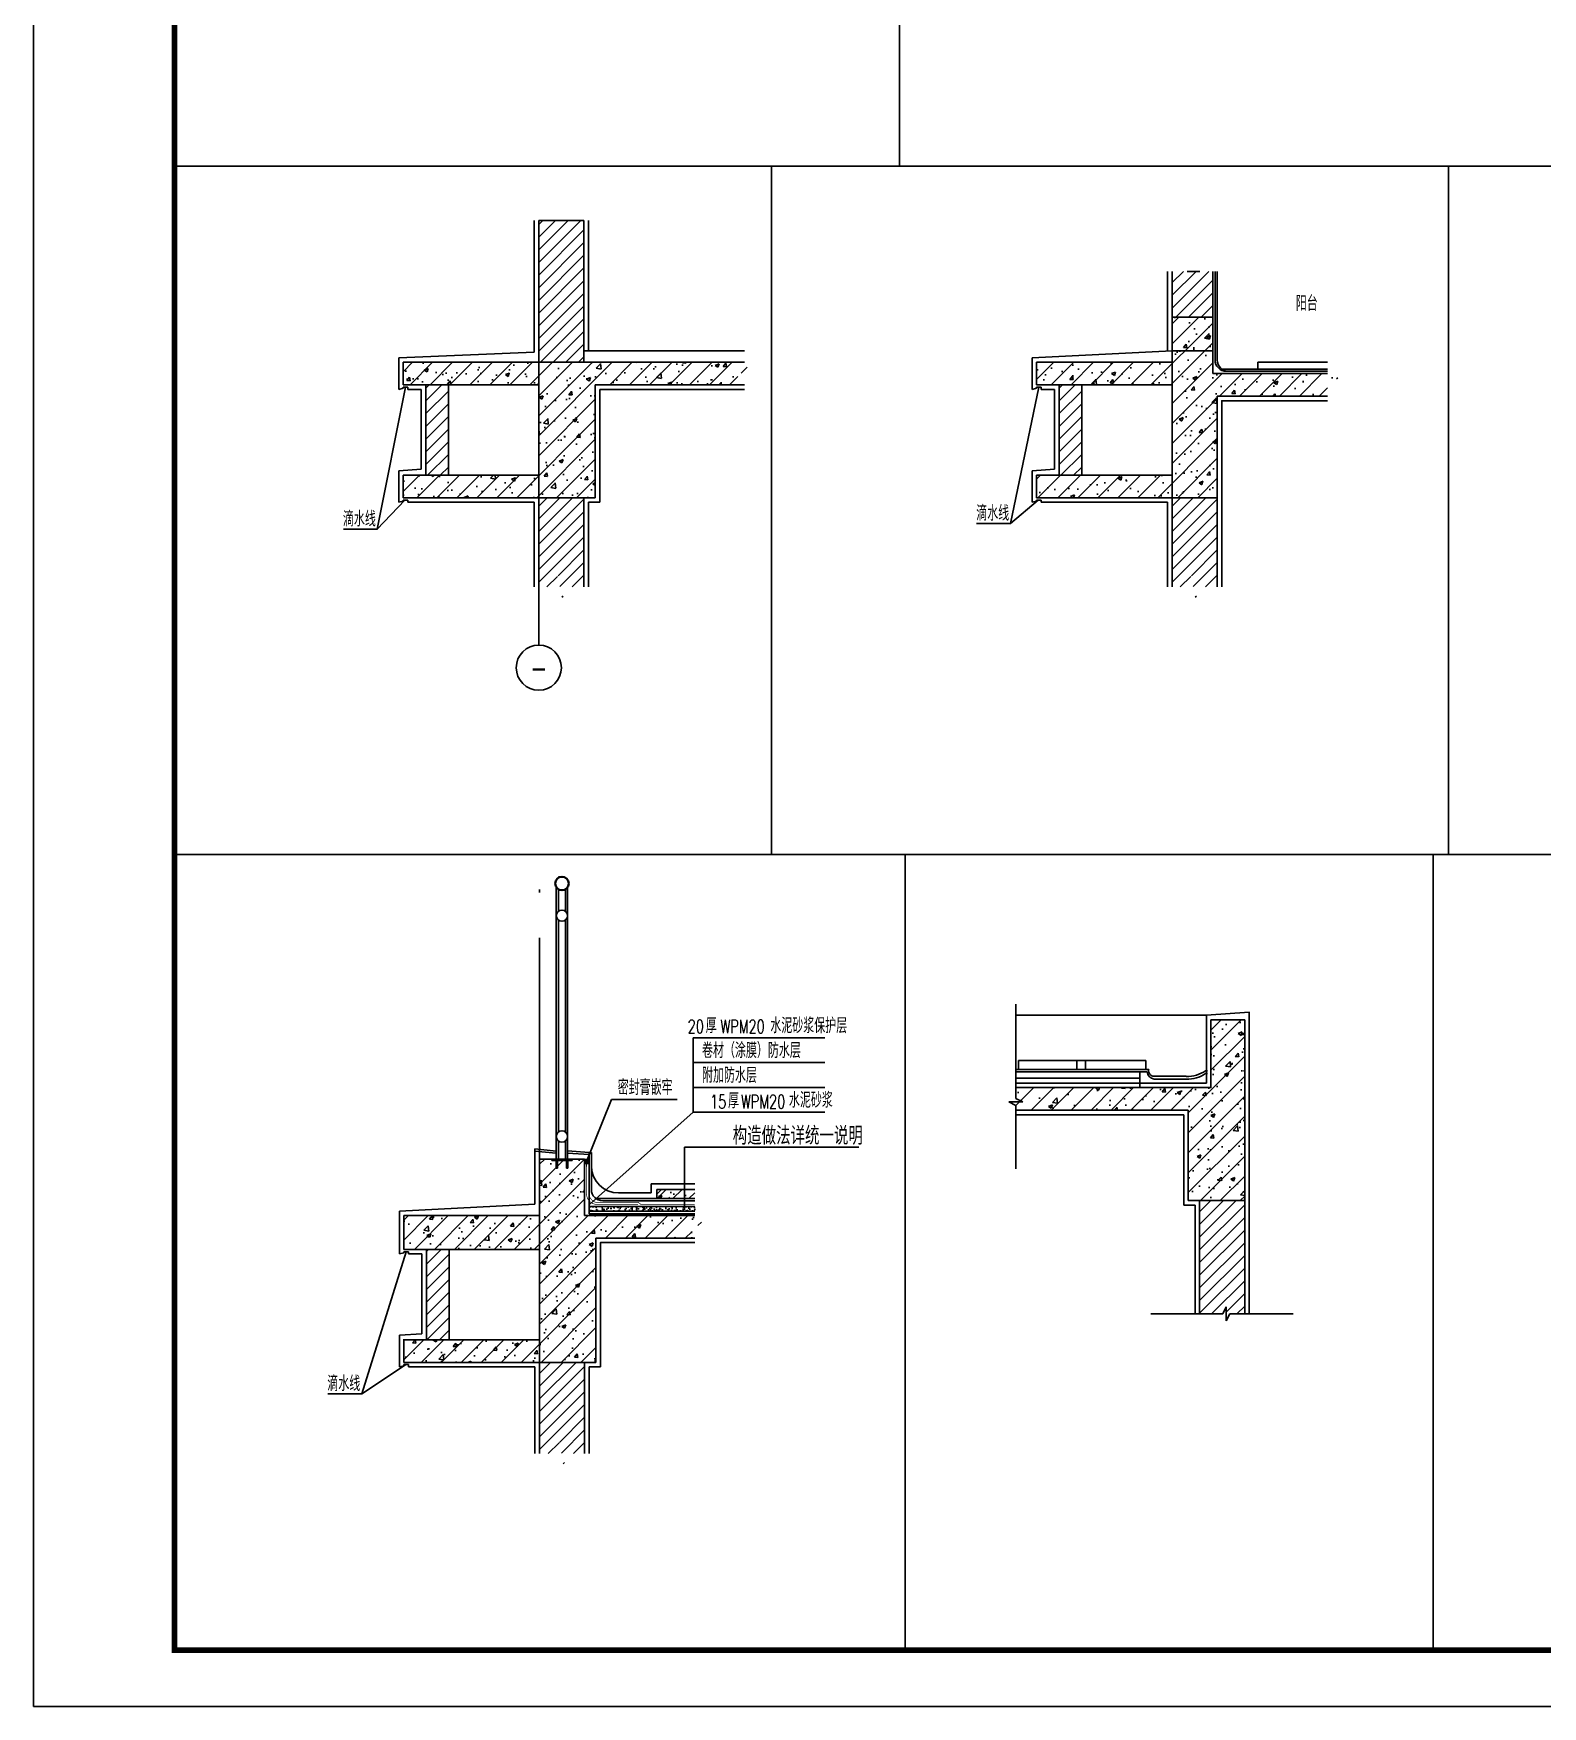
# Model space of a CAD drawing. Extents: x -1041549 to 749950, y -354245 to 17554.
# Drawn here: x -680815 to -674134, y -216064 to -208657 of the extents above; entities that cross this region are included whole.
import ezdxf
from ezdxf.enums import TextEntityAlignment as Align

# ---------------------------------------------------------------- set-up
doc = ezdxf.new("R2010")
doc.units = 0
doc.header["$LTSCALE"] = 1000
doc.header["$MEASUREMENT"] = 0
doc.linetypes.add('DASH', pattern=[0.35, 0.25, -0.1])
doc.linetypes.add('DOTE', pattern=[2.42, 2, -0.2, 0.02, -0.2])
for name, color, linetype in [('8', 8, 'Continuous'), ('a140', 140, 'Continuous'), ('AXIS', 3, 'Continuous'), ('AXIS_TEXT', 7, 'Continuous'), ('DIM_SYMB', 3, 'Continuous'), ('DOTE', 1, 'Continuous'), ('E_BalLib', 8, 'Continuous'), ('LAYER1', 4, 'Continuous'), ('PDIM', 3, 'Continuous'), ('PUB_DIM', 3, 'Continuous'), ('PUB_HACTH', 8, 'Continuous'), ('PUB_HATCH', 8, 'Continuous'), ('PUB_TEXT', 7, 'Continuous'), ('PUB_TITLE', 4, 'Continuous'), ('STAIR', 2, 'Continuous'), ('SURFACE', 6, 'Continuous'), ('WALL', 4, 'Continuous')]:
    doc.layers.add(name, color=color, linetype=linetype)
doc.styles.add('_TCH_AXIS', font='COMPLEX', dxfattribs={"bigfont": 'GBCBIG'})
doc.styles.add('_TCH_DIM', font='SIMPLEX', dxfattribs={"bigfont": 'GBCBIG'})
doc.styles.add('COMPLEX', font='COMPLEX')
doc.styles.add('HZ', font='rs.shx', dxfattribs={"width": 0.8, "bigfont": 'hztxt.shx'})

# ---------------------------------------------------------------- blocks, each defined once
blk = doc.blocks.new('_AXISO')
blk.add_circle((0, 0), 0.5)
at = {"layer": 'AXIS_TEXT', "style": 'COMPLEX', "width": 1.041667}
blk.add_attdef('A', text='', height=0.56, dxfattribs=at).set_placement((-0.25, -0.28), (0.25, -0.28), align=Align.FIT)

msp = doc.modelspace()

# ---------------------------------------------------------------- hatches: boundary and pattern name
h = msp.add_hatch()
h.set_pattern_fill('ANSI31', color=8, scale=25, style=0)
h.set_pattern_definition([(45, (-337747.034, -198303.51), (-28.0633004, 28.0633004), [])])
h.paths.add_polyline_path([(-678577.3, -209484.8), (-678377.3, -209484.8), (-678377.3, -210112.5), (-678577.3, -210112.5)])
h = msp.add_hatch()
h.set_pattern_fill('ANSI31', color=8, scale=25, style=0)
h.set_pattern_definition([(45, (-335043.222, -198773.51), (-28.0633004, 28.0633004), [])])
h.paths.add_polyline_path([(-675773.5, -209710.2), (-675593.5, -209710.2), (-675593.5, -209912.5), (-675773.5, -209912.5)])
h = msp.add_hatch()
h.set_pattern_fill('钢筋混凝土', color=8, scale=25)
h.set_pattern_definition([(45, (-10115.24, -10001.904), (-44.194174, 44.194174), []), (50, (-10115.24, -10001.9), (179.315046, -15.688034), [18.75, -206.25]), (355, (-10115.24, -10001.9), (-34.687833, 188.048033), [15, -165]), (100.4514, (-10100.3, -10003.21), (144.627345, 172.359886), [15.935047, -175.28553]), (46.1842, (-10115.24, -9951.9), (266.81026, -41.379754), [28.125, -309.375]), (96.6356, (-10093, -9955.35), (233.66568, 243.52947), [23.90257, -262.92825]), (351.1842, (-10115.24, -9951.9), (233.66549, 243.52965), [22.5, -247.5]), (21, (-10090.24, -9964.4), (149.226763, -100.654723), [18.75, -206.25]), (326, (-10090.24, -9964.4), (60.828833, 181.28751), [15, -165]), (71.4514, (-10077.8, -9972.8), (210.055657, 80.632624), [15.935047, -175.28553]), (37.5, (-10115.24, -10001.904), (3.039964, 83.2234635), [0, -163, 0, -167.5, 0, -165.625]), (7.5, (-10115.24, -10001.9), (65.767384, 98.602928), [0, -95.5, 0, -159.25, 0, -63.125]), (327.5, (-10170.99, -10001.904), (133.455609, -5.638718), [0, -62.5, 0, -195, 0, -258.75]), (317.5, (-10195.99, -10001.9), (145.796542, 25.026246), [0, -81.25, 0, -129.5, 0, -183.75])])
h.paths.add_polyline_path([(-675773.5, -210712.5), (-675573.5, -210712.5), (-675573.5, -210262.5), (-675085.5, -210262.5), (-675085.5, -210221.1), (-675138, -210202.5), (-675033, -210184), (-675085.5, -210164.9), (-675085.5, -210162.5), (-675593.5, -210162.5), (-675593.5, -210062.5), (-675773.5, -210062.5), (-675773.5, -210112.5), (-676373.7, -210112.5), (-676373.7, -210212.5), (-675773.5, -210212.5), (-675773.5, -210612.5), (-676373.7, -210612.5), (-676373.7, -210712.5)])
h.paths.add_polyline_path([(-675593.5, -210062.5), (-675593.5, -209912.5), (-675643.5, -209912.5), (-675643.5, -209912.5), (-675723.5, -209912.5), (-675723.5, -209912.5), (-675773.5, -209912.5), (-675773.5, -210062.5)])
h = msp.add_hatch()
h.set_pattern_fill('钢筋混凝土', color=8, scale=25)
h.set_pattern_definition([(45, (-7908.04, -13972.2), (-44.194174, 44.194174), []), (50, (-7908.04, -13972.2), (179.315046, -15.688034), [18.75, -206.25]), (355, (-7908.04, -13972.2), (-34.687833, 188.048033), [15, -165]), (100.4514, (-7893.1, -13973.5), (144.627345, 172.359886), [15.935047, -175.28553]), (46.1842, (-7908.04, -13922.2), (266.81026, -41.379754), [28.125, -309.375]), (96.6356, (-7885.8, -13925.65), (233.66568, 243.52947), [23.90257, -262.92825]), (351.1842, (-7908.04, -13922.2), (233.66549, 243.52965), [22.5, -247.5]), (21, (-7883.04, -13934.7), (149.226763, -100.654723), [18.75, -206.25]), (326, (-7883.04, -13934.7), (60.828833, 181.28751), [15, -165]), (71.4514, (-7870.6, -13943.09), (210.055657, 80.632624), [15.935047, -175.28553]), (37.5, (-7908.04, -13972.2), (3.039964, 83.2234635), [0, -163, 0, -167.5, 0, -165.625]), (7.5, (-7908.04, -13972.2), (65.767384, 98.602928), [0, -95.5, 0, -159.25, 0, -63.125]), (327.5, (-7963.79, -13972.2), (133.455609, -5.638718), [0, -62.5, 0, -195, 0, -258.75]), (317.5, (-7988.79, -13972.2), (145.796542, 25.026246), [0, -81.25, 0, -129.5, 0, -183.75])])
h.paths.add_polyline_path([(-678327.3, -210212.5), (-677666.4, -210212.5), (-677666.4, -210185.7), (-677718.9, -210167.1), (-677613.9, -210148.6), (-677666.4, -210129.5), (-677666.4, -210112.5), (-678577.3, -210112.5), (-679177.5, -210112.5), (-679177.5, -210212.5), (-678577.3, -210212.5), (-678577.3, -210612.5), (-679177.5, -210612.5), (-679177.5, -210712.5), (-678577.3, -210712.5), (-678327.3, -210712.5)])
h = msp.add_hatch()
h.set_pattern_fill('ANSI31', color=8, scale=25, style=0)
h.set_pattern_definition([(45, (-338347.256, -199353.51), (-28.0633004, 28.0633004), [])])
h.paths.add_polyline_path([(-679077.5, -210212.5), (-678977.5, -210212.5), (-678977.5, -210612.5), (-679077.5, -210612.5)])
h = msp.add_hatch()
h.set_pattern_fill('ANSI31', color=8, scale=25, style=0)
h.set_pattern_definition([(45, (-335543.445, -199353.51), (-28.0633004, 28.0633004), [])])
h.paths.add_polyline_path([(-676273.7, -210212.5), (-676173.7, -210212.5), (-676173.7, -210612.5), (-676273.7, -210612.5)])
h = msp.add_hatch()
h.set_pattern_fill('ANSI31', color=8, scale=25, style=0)
h.set_pattern_definition([(45, (-411555.21, -135400.093), (-28.0633004, 28.0633004), [])])
h.paths.add_polyline_path([(-678492.7, -211054.3), (-678474.2, -211159.3), (-678455.1, -211106.8), (-678377.3, -211106.8), (-678377.3, -210712.5), (-678577.3, -210712.5), (-678577.3, -211106.8), (-678511.3, -211106.8)])
h = msp.add_hatch()
h.set_pattern_fill('ANSI31', color=8, scale=25, style=0)
h.set_pattern_definition([(45, (-408751.4, -135400.093), (-28.0633004, 28.0633004), [])])
h.paths.add_polyline_path([(-675688.9, -211054.3), (-675670.4, -211159.3), (-675651.2, -211106.8), (-675573.5, -211106.8), (-675573.5, -210712.5), (-675773.5, -210712.5), (-675773.5, -211106.8), (-675707.5, -211106.8)])
h = msp.add_hatch()
h.set_pattern_fill('钢筋混凝土', color=8, scale=25)
h.set_pattern_definition([(45, (-968166.3, -85082.547), (-44.194174, 44.194174), []), (50, (-968166.3, -85082.55), (179.315046, -15.688034), [18.75, -206.25]), (355, (-968166.3, -85082.55), (-34.68783, 188.04803), [15, -165]), (100.4514, (-968151.36, -85083.85), (144.62735, 172.35989), [15.93505, -175.28553]), (46.1842, (-968166.3, -85032.55), (266.81026, -41.37975), [28.125, -309.375]), (96.6356, (-968144.06, -85036), (233.66568, 243.52947), [23.90257, -262.92825]), (351.1842, (-968166.3, -85032.55), (233.66549, 243.52965), [22.5, -247.5]), (21, (-968141.3, -85045.05), (149.22676, -100.65472), [18.75, -206.25]), (326, (-968141.3, -85045.05), (60.82883, 181.28751), [15, -165]), (71.4514, (-968128.86, -85053.43), (210.05566, 80.63262), [15.93505, -175.28553]), (37.5, (-968166.3, -85082.547), (3.039964, 83.223463), [0, -163, 0, -167.5, 0, -165.625]), (7.5, (-968166.3, -85082.55), (65.767384, 98.602928), [0, -95.5, 0, -159.25, 0, -63.125]), (327.5, (-968222.05, -85082.55), (133.455609, -5.638718), [0, -62.5, 0, -195, 0, -258.75]), (317.5, (-968247.05, -85082.55), (145.796542, 25.026246), [0, -81.25, 0, -129.5, 0, -183.75])])
h.paths.add_polyline_path([(-675701.8, -213423.6), (-675701.8, -213823.6), (-675451.8, -213823.6), (-675451.8, -213023.6), (-675601.8, -213023.6), (-675601.8, -213323.6), (-676465.2, -213323.6), (-676465.2, -213371.2), (-676434, -213386.8), (-676496.4, -213386.8), (-676465.2, -213402.4), (-676465.2, -213423.6)])
h = msp.add_hatch()
h.set_pattern_fill('钢筋混凝土', color=8, scale=25)
h.set_pattern_definition([(45, (-338653.04, -199099.37), (-44.194174, 44.194174), []), (50, (-338653.04, -199099.37), (179.315046, -15.688034), [18.75, -206.25]), (355, (-338653.04, -199099.37), (-34.68783, 188.04803), [15, -165]), (100.4514, (-338638.1, -199100.68), (144.627345, 172.359886), [15.93505, -175.28553]), (46.1842, (-338653.04, -199049.37), (266.81026, -41.37975), [28.125, -309.375]), (96.6356, (-338630.8, -199052.82), (233.66568, 243.52947), [23.90257, -262.92825]), (351.1842, (-338653.04, -199049.37), (233.66549, 243.52965), [22.5, -247.5]), (21, (-338628.04, -199061.87), (149.22676, -100.65472), [18.75, -206.25]), (326, (-338628.04, -199061.87), (60.82883, 181.28751), [15, -165]), (71.4514, (-338615.6, -199070.26), (210.05566, 80.63262), [15.93505, -175.28553]), (37.5, (-338653.04, -199099.37), (3.039964, 83.223463), [0, -163, 0, -167.5, 0, -165.625]), (7.5, (-338653.04, -199099.37), (65.767384, 98.602928), [0, -95.5, 0, -159.25, 0, -63.125]), (327.5, (-338708.79, -199099.37), (133.455609, -5.638718), [0, -62.5, 0, -195, 0, -258.75]), (317.5, (-338733.79, -199099.37), (145.796542, 25.026246), [0, -81.25, 0, -129.5, 0, -183.75])])
h.paths.add_polyline_path([(-678324.4, -213990), (-677886.5, -213990), (-677886.5, -213964.5), (-677939, -213945.8), (-677834, -213927.3), (-677886.5, -213908.2), (-677886.5, -213890), (-678374.4, -213890), (-678374.4, -213640), (-678429.4, -213640), (-678429.4, -213646), (-678448.4, -213646), (-678448.4, -213680), (-678454.4, -213680), (-678454.4, -213646), (-678494.4, -213646), (-678494.4, -213680), (-678500.4, -213680), (-678500.4, -213646), (-678519.4, -213646), (-678519.4, -213640), (-678574.4, -213640), (-678574.4, -213890), (-679174.6, -213890), (-679174.6, -214040), (-678574.4, -214040), (-678574.4, -214440), (-679174.6, -214440), (-679174.6, -214540), (-678574.4, -214540), (-678374.4, -214540), (-678324.4, -214540)])
h = msp.add_hatch()
h.set_pattern_fill('ANSI31', color=8, scale=25)
h.set_pattern_definition([(45, (-968166.3, -85382.547), (-28.0633004, 28.0633004), [])])
h.paths.add_polyline_path([(-675534, -214294.3), (-675534, -214356.7), (-675518.4, -214325.5), (-675451.8, -214325.5), (-675451.8, -213823.6), (-675651.8, -213823.6), (-675651.8, -214325.5), (-675549.6, -214325.5)])
h = msp.add_hatch()
h.set_pattern_fill('ANSI31', color=8, scale=25, style=0)
h.set_pattern_definition([(45, (-338344.38, -203231.025), (-28.0633004, 28.0633004), [])])
h.paths.add_polyline_path([(-679074.6, -214040), (-678974.6, -214040), (-678974.6, -214440), (-679074.6, -214440)])
h = msp.add_hatch()
h.set_pattern_fill('ANSI31', color=8, scale=25, style=0)
h.set_pattern_definition([(45, (-411552.335, -139127.61), (-28.0633004, 28.0633004), [])])
h.paths.add_polyline_path([(-678486.3, -214891.6), (-678467.8, -214996.6), (-678448.7, -214944.1), (-678374.4, -214944.1), (-678374.4, -214540), (-678574.4, -214540), (-678574.4, -214944.1), (-678505, -214944.1)])
at = {"layer": 'PUB_HACTH'}
h = msp.add_hatch(dxfattribs=at)
h.set_pattern_fill('钢筋混凝土', color=256, scale=20, style=0)
h.set_pattern_definition([(45, (-970235.93, -276965.134), (-35.355339, 35.355339), []), (50, (-970235.93, -276965.13), (143.452037, -12.550427), [15, -165]), (355, (-970235.93, -276965.13), (-27.75027, 150.43843), [12, -132]), (100.4514, (-970223.97, -276966.18), (115.701876, 137.88791), [12.74804, -140.22842]), (46.1842, (-970235.93, -276925.13), (213.44821, -33.1038), [22.5, -247.5]), (96.6356, (-970218.14, -276927.9), (186.93254, 194.82357), [19.12206, -210.3426]), (351.1842, (-970235.93, -276925.13), (186.93239, 194.82372), [18, -198]), (21, (-970215.93, -276935.13), (119.38141, -80.52378), [15, -165]), (326, (-970215.93, -276935.13), (48.66307, 145.03001), [12, -132]), (71.4514, (-970205.98, -276941.84), (168.044526, 64.5061), [12.74804, -140.22842]), (37.5, (-970235.93, -276965.134), (2.431971, 66.578771), [0, -130.4, 0, -134, 0, -132.5]), (7.5, (-970235.93, -276965.134), (52.613907, 78.882342), [0, -76.4, 0, -127.4, 0, -50.5]), (327.5, (-970280.53, -276965.134), (106.764487, -4.510974), [0, -50, 0, -156, 0, -207]), (317.5, (-970300.53, -276965.13), (116.637234, 20.020996), [0, -65, 0, -103.6, 0, -147])])
h.paths.add_polyline_path([(-677886.5, -213815), (-677886.5, -213775), (-678054.4, -213775), (-678054.4, -213815)])
h = msp.add_hatch(dxfattribs=at)
h.set_pattern_fill('钢筋混凝土', color=256, scale=20, style=0)
h.set_pattern_definition([(45, (-970114.58, -276965.134), (-35.355339, 35.355339), []), (50, (-970114.58, -276965.13), (143.452037, -12.550427), [15, -165]), (355, (-970114.58, -276965.13), (-27.75027, 150.43843), [12, -132]), (100.4514, (-970102.62, -276966.18), (115.701876, 137.88791), [12.74804, -140.22842]), (46.1842, (-970114.58, -276925.13), (213.44821, -33.1038), [22.5, -247.5]), (96.6356, (-970096.8, -276927.9), (186.93254, 194.82357), [19.12206, -210.3426]), (351.1842, (-970114.58, -276925.13), (186.93239, 194.82372), [18, -198]), (21, (-970094.58, -276935.13), (119.38141, -80.52378), [15, -165]), (326, (-970094.58, -276935.13), (48.66307, 145.03001), [12, -132]), (71.4514, (-970084.63, -276941.84), (168.044526, 64.5061), [12.74804, -140.22842]), (37.5, (-970114.58, -276965.134), (2.431971, 66.578771), [0, -130.4, 0, -134, 0, -132.5]), (7.5, (-970114.58, -276965.134), (52.613907, 78.882342), [0, -76.4, 0, -127.4, 0, -50.5]), (327.5, (-970159.18, -276965.134), (106.764487, -4.510974), [0, -50, 0, -156, 0, -207]), (317.5, (-970179.18, -276965.13), (116.637234, 20.020996), [0, -65, 0, -103.6, 0, -147])])
h.paths.add_polyline_path([(-677997.9, -213815), (-677997.9, -213775), (-678054.4, -213775), (-678054.4, -213815)])
h = msp.add_hatch(dxfattribs=at)
h.set_pattern_fill('混凝土', color=256, scale=5, style=0)
h.set_pattern_definition([(50, (-970130.09, -276965.134), (35.863009, -3.1376067), [3.75, -41.25]), (355, (-970130.09, -276965.134), (-6.9375667, 37.6096067), [3, -33]), (100.4514, (-970127.1, -276965.395), (28.925469, 34.471977), [3.1870095, -35.0571056]), (46.1842, (-970130.09, -276955.134), (53.3620524, -8.275951), [5.625, -61.875]), (96.6356, (-970125.64, -276955.823), (46.733135, 48.7058935), [4.780514, -52.58565]), (351.1842, (-970130.09, -276955.134), (46.733097, 48.70593), [4.5, -49.5]), (21, (-970125.09, -276957.634), (29.8453526, -20.1309445), [3.75, -41.25]), (326, (-970125.09, -276957.634), (12.1657666, 36.2575023), [3, -33]), (71.4514, (-970122.602, -276959.31), (42.0111314, 16.126525), [3.1870095, -35.0571056]), (37.5, (-970130.09, -276965.134), (0.60799277, 16.6446927), [0, -32.6, 0, -33.5, 0, -33.125]), (7.5, (-970130.09, -276965.134), (13.1534769, 19.7205856), [0, -19.1, 0, -31.85, 0, -12.625]), (327.5, (-970141.24, -276965.134), (26.6911218, -1.1277436), [0, -12.5, 0, -39, 0, -51.75]), (317.5, (-970146.24, -276965.134), (29.1593085, 5.0052491), [0, -16.25, 0, -25.9, 0, -36.75])])
h.paths.add_polyline_path([(-677886.5, -213870), (-677886.5, -213850), (-678354.4, -213850), (-678354.4, -213870)])

# ---------------------------------------------------------------- linework, layer by layer
at = {"color": 8}
for p, q in [((-676979.7, -205813.6), (-676979.7, -209244.6)), ((-680189.5, -209244.6), (-668539.5, -209244.6)), ((-677546.8, -209244.6), (-677546.8, -212291.6)), ((-674549.7, -209244.6), (-674549.7, -212291.6)), ((-675593.5, -210062.5), (-675773.5, -210062.5)), ((-680189.5, -212291.6), (-668539.5, -212291.6)), ((-676954.7, -212291.6), (-676954.7, -215813.6)), ((-674617.7, -212291.6), (-674617.7, -215813.6))]:
    msp.add_line(p, q, dxfattribs=at)
for p, q in [((-678474.8, -212390), (-678489.8, -212390)), ((-678054.4, -213775), (-678054.4, -213815))]:
    msp.add_line(p, q)
at = {"color": 2, "linetype": 'DASH', "ltscale": 0.1, "const_width": 3}
for points in [[(-678374.4, -213640), (-678356.1, -213639.9), (-678356.3, -213792.7)], [(-678374.4, -213650.7), (-678366.1, -213650.6), (-678366.3, -213792.7)], [(-678326.9, -213830.9), (-678137, -213831.1)], [(-678137, -213831.1), (-678124.4, -213841.5)], [(-678322.7, -213841), (-678138.1, -213841)], [(-678124.4, -213841.5), (-677886.5, -213841.5)]]:
    msp.add_lwpolyline(points, dxfattribs=at)
for points in [[(-678366.3, -213792.7, 0.384199), (-678322.7, -213841)], [(-678356.3, -213792.7, 0.287485), (-678326.9, -213830.9)]]:
    msp.add_lwpolyline(points, format="xyb", dxfattribs=at)
at = {"lineweight": 40}
msp.add_circle((-678474.8, -212420), 30, dxfattribs=at)
for centre in [(-678474.8, -212562.4), (-678474.8, -213539.9)]:
    msp.add_circle(centre, 25)
at = {"layer": '8', "color": 8}
for p, q in [((-675889.6, -213204.1), (-676452.9, -213204.1)), ((-676465.2, -213243.7), (-675877.1, -213243.7)), ((-676465.2, -213281.9), (-675915.9, -213281.9)), ((-675884.5, -213253.4), (-676462.8, -213253.4)), ((-675884.5, -213253.4), (-676462.8, -213253.4)), ((-675915.9, -213253.4), (-675915.9, -213323.6)), ((-675915.9, -213261.9), (-675915.9, -213323.6)), ((-675915.9, -213281.9), (-675915.9, -213323.6)), ((-675915.9, -213281.9), (-675915.9, -213323.6)), ((-675710.7, -213273.6), (-675852.6, -213273.6)), ((-675710.7, -213273.6), (-675852.6, -213273.6)), ((-675710.7, -213286.1), (-675852.6, -213286.1)), ((-675710.7, -213286.1), (-675852.6, -213286.1)), ((-675625.7, -213248.6), (-675616.7, -213248.6)), ((-675625.7, -213248.6), (-675616.7, -213248.6)), ((-675625.7, -213261.5), (-675616.2, -213261.5)), ((-675625.7, -213261.5), (-675616.2, -213261.5)), ((-675721.8, -213843.6), (-675721.8, -213443.6)), ((-675721.8, -213843.6), (-675671.8, -213843.6)), ((-675671.8, -214325.5), (-675671.8, -213843.6))]:
    msp.add_line(p, q, dxfattribs=at)
at = {"layer": '8'}
msp.add_line((-675721.8, -213443.6), (-676465.2, -213443.6), dxfattribs=at)
at = {"layer": '8', "color": 8}
msp.add_lwpolyline([(-676465.2, -213303.6), (-675621.8, -213303.6), (-675621.8, -213003.6), (-675431.8, -212990.2), (-675431.8, -214325.5)], dxfattribs=at)
for points in [[(-676195, -213204.1), (-676452.9, -213204.1), (-676453.3, -213243.7), (-676195.3, -213243.7)], [(-675889.6, -213204.1), (-676157.1, -213204.1), (-676157.5, -213243.7), (-675889.9, -213243.7)]]:
    msp.add_lwpolyline(points, close=True, dxfattribs=at)
for centre, radius, start, end in [((-675848, -213249.7), 36.7, 185.73198, 262.829), ((-675848, -213249.7), 36.7, 185.73198, 262.829), ((-675852.6, -213248.6), 25, 168.65238, 270), ((-675852.6, -213248.6), 25, 168.65238, 270), ((-675705, -213136.1), 137.7, 267.61852, 305.16034), ((-675705, -213136.1), 137.7, 267.61852, 305.16034), ((-675705, -213148.6), 137.7, 267.61852, 305.16034), ((-675705, -213148.6), 137.7, 267.61852, 305.16034)]:
    msp.add_arc(centre, radius, start, end, dxfattribs=at)
at = {"layer": 'a140'}
for points in [[(-678499.8, -212714.4), (-678499.8, -212436.6)], [(-678489.8, -212542.4), (-678489.8, -212446)], [(-678459.8, -212542.4), (-678459.8, -212446)], [(-678449.8, -212714.4), (-678449.8, -212436.6)], [(-678489.8, -212714.4), (-678489.8, -212582.4)], [(-678459.8, -212714.4), (-678459.8, -212582.4)], [(-678499.8, -213640), (-678499.8, -212714.4)], [(-678489.8, -213519.9), (-678489.8, -212714.4)], [(-678459.8, -213519.9), (-678459.8, -212714.4)], [(-678449.8, -213640), (-678449.8, -212714.4)], [(-678489.8, -213640), (-678489.8, -213559.9)], [(-678459.8, -213640), (-678459.8, -213559.9)]]:
    msp.add_lwpolyline(points, dxfattribs=at)
at = {"layer": 'AXIS'}
for p, q in [((-678577.3, -211009.3), (-678577.3, -211364.6)), ((-677886.5, -213882), (-678354.4, -213882))]:
    msp.add_line(p, q, dxfattribs=at)
at = {"layer": 'AXIS', "color": 8}
for p, q in [((-678354.4, -213610.5, -13779.6), (-678354.4, -213882)), ((-678079.4, -213750), (-678079.4, -213790))]:
    msp.add_line(p, q, dxfattribs=at)
at = {"layer": 'DIM_SYMB'}
for p, q in [((-678577.3, -209484.8), (-678377.3, -209484.8)), ((-675707.5, -209710.2), (-675651.2, -209710.2)), ((-677894.6, -213102.7), (-677310.3, -213102.7)), ((-677894.6, -213432.4), (-677894.6, -213102.7)), ((-677894.6, -213212.6), (-677310.3, -213212.6)), ((-677894.6, -213322.5), (-677310.3, -213322.5)), ((-678352.4, -213841.7), (-677894.6, -213432.4)), ((-677894.6, -213432.4), (-677310.3, -213432.4)), ((-677932.3, -213587.3), (-677160.9, -213587.3)), ((-677932.3, -213587.3), (-677932.3, -213865))]:
    msp.add_line(p, q, dxfattribs=at)
at = {"layer": 'DOTE', "linetype": 'DOTE'}
for p, q in [((-678577.3, -211106.8), (-678577.3, -209601.7)), ((-675773.5, -210917.5), (-675773.5, -209710.2)), ((-678574.4, -214660), (-678574.4, -212446.2))]:
    msp.add_line(p, q, dxfattribs=at)
at = {"layer": 'E_BalLib'}
for p, q in [((-678515.8, -213640, -13779.6), (-678515.8, -213640, -13779.6)), ((-678435.8, -213640, -13779.6), (-678435.8, -213640, -13779.6))]:
    msp.add_line(p, q, dxfattribs=at)
at = {"layer": 'LAYER1'}
msp.add_line((-675621.8, -213003.6), (-676465.2, -213003.6), dxfattribs=at)
at = {"layer": 'PDIM', "ltscale": 20}
msp.add_line((-678366.1, -213650.6), (-678254.9, -213376.2), dxfattribs=at)
at = {"layer": 'PDIM'}
msp.add_line((-677965.1, -213376.2), (-678254.9, -213376.2), dxfattribs=at)
at = {"layer": 'PDIM', "ltscale": 20}
msp.add_solid([(-678374.4, -213662.9), (-678374.4, -213640), (-678353.4, -213662.9), (-678353.4, -213640)], dxfattribs=at)
at = {"layer": 'PUB_DIM'}
for p, q in [((-679292.3, -210852), (-679167.5, -210222.5)), ((-676488.5, -210826.3), (-676363.7, -210222.5)), ((-679361.4, -214679.5), (-679164.6, -214050))]:
    msp.add_line(p, q, dxfattribs=at)
for points in [[(-679170.7, -210723.2), (-679292.3, -210852), (-679442.6, -210852)], [(-676366.9, -210723.2), (-676488.5, -210826.3), (-676638.8, -210826.3)], [(-679167.9, -214550.7), (-679361.4, -214679.5), (-679511.7, -214679.5)]]:
    msp.add_lwpolyline(points, dxfattribs=at)
at = {"layer": 'PUB_HACTH'}
msp.add_line((-678354.4, -213850), (-677886.5, -213850), dxfattribs=at)
at = {"layer": 'PUB_HATCH'}
for p, q in [((-675793.5, -209710.2, -13779.6), (-675793.5, -210063.4, -13779.6)), ((-675583.5, -210102.5, -13779.6), (-675583.5, -209710.2, -13779.6)), ((-675573.5, -210102.5, -13779.6), (-675573.5, -209710.2, -13779.6)), ((-675393.5, -210142.5, -13779.6), (-675393.5, -210112.5)), ((-675393.5, -210112.5, -8696.5), (-675085.5, -210112.5)), ((-675085.5, -210142.5, -13779.6), (-675553.5, -210142.5, -13779.6)), ((-675085.5, -210152.5, -13779.6), (-675533.5, -210152.5, -13779.6)), ((-679197.5, -210232.5), (-679177.5, -210227.5)), ((-679177.5, -210227.5), (-679177.5, -210222.5)), ((-679177.5, -210222.5), (-679157.5, -210222.5)), ((-679157.5, -210222.5), (-679157.5, -210232.5)), ((-676393.7, -210232.5), (-676373.7, -210227.5)), ((-676373.7, -210227.5), (-676373.7, -210222.5)), ((-676373.7, -210222.5), (-676353.7, -210222.5)), ((-676353.7, -210222.5), (-676353.7, -210232.5)), ((-679197.5, -210732.5), (-679177.5, -210727.5)), ((-679177.5, -210727.5), (-679177.5, -210722.5)), ((-679177.5, -210722.5), (-679157.5, -210722.5)), ((-679157.5, -210722.5), (-679157.5, -210732.5)), ((-676393.7, -210732.5), (-676373.7, -210727.5)), ((-676373.7, -210727.5), (-676373.7, -210722.5)), ((-676373.7, -210722.5), (-676353.7, -210722.5)), ((-676353.7, -210722.5), (-676353.7, -210732.5)), ((-678594.4, -213594.4, -13779.6), (-678594.4, -213840)), ((-678499.8, -213604.3, -13779.6), (-678594.4, -213594.4, -13779.6)), ((-678499.8, -213614.1, -8344.6), (-678594.4, -213604.3, -13779.6)), ((-678354.4, -213610.5, -13779.6), (-678449.8, -213603.7, -13779.6)), ((-678354.4, -213620.1), (-678449.8, -213613.5, -5473.8)), ((-678354.4, -213870, -13779.6), (-678354.4, -213610.5, -13779.6)), ((-678354.4, -213610.5, -13779.6), (-678344.4, -213610.5)), ((-677886.5, -213750), (-678079.4, -213750)), ((-678294.4, -213824.6), (-677886.5, -213824.6)), ((-678079.4, -213790), (-678224.4, -213790)), ((-677886.5, -213870, -13779.6), (-678354.4, -213870, -13779.6)), ((-679174.6, -214055), (-679174.6, -214050)), ((-679174.6, -214050), (-679154.6, -214050)), ((-679154.6, -214050), (-679154.6, -214060)), ((-679194.6, -214060), (-679174.6, -214055)), ((-679194.6, -214560), (-679174.6, -214555)), ((-679174.6, -214555), (-679174.6, -214550)), ((-679174.6, -214550), (-679154.6, -214550)), ((-679154.6, -214550), (-679154.6, -214560)), ((-679154.6, -214560), (-678594.4, -214560, -9079.6)), ((-678594.4, -214560), (-678594.4, -214944.1)), ((-678354.4, -214560), (-678304.4, -214560, -13779.6)), ((-678354.4, -214560), (-678354.4, -214944.1))]:
    msp.add_line(p, q, dxfattribs=at)
at = {"layer": 'PUB_HATCH', "elevation": -13779.6}
for points in [[(-675553.5, -210732.5), (-675553.5, -210282.5), (-675085.5, -210282.5)], [(-678304.4, -214560), (-678304.4, -214010), (-677886.5, -214010)]]:
    msp.add_lwpolyline(points, dxfattribs=at)
at = {"layer": 'PUB_HATCH'}
msp.add_lwpolyline([(-678344.4, -213775), (-678344.4, -213610.5)], dxfattribs=at)
for centre, radius in [((-675533.5, -210102.5, -13779.6), 50), ((-675523.5, -210102.5, -13779.6), 50), ((-678224.4, -213670), 120), ((-678294.4, -213774.6), 50)]:
    msp.add_arc(centre, radius, 180, 270, dxfattribs=at)
at = {"layer": 'PUB_TITLE'}
msp.add_lwpolyline([(-680814.5, -216063.6), (-665964.5, -216063.6), (-665964.5, -205563.6), (-680814.5, -205563.6)], close=True, dxfattribs=at)
at = {"layer": 'PUB_TITLE', "const_width": 25}
msp.add_lwpolyline([(-680189.5, -215813.6), (-666214.5, -215813.6), (-666214.5, -205813.6), (-680189.5, -205813.6)], close=True, dxfattribs=at)
at = {"layer": 'STAIR'}
for p, q in [((-676465.2, -212953.7), (-676465.2, -213371.2)), ((-676434, -213386.8), (-676496.4, -213386.8)), ((-676496.4, -213386.8), (-676465.2, -213402.4)), ((-676434, -213386.8), (-676496.4, -213386.8)), ((-676496.4, -213386.8), (-676465.2, -213402.4)), ((-676465.2, -213371.2), (-676434, -213386.8)), ((-676465.2, -213371.2), (-676434, -213386.8)), ((-676465.2, -213402.4), (-676465.2, -213683.4)), ((-678519.4, -213640, -13779.6), (-678519.4, -213646, -13779.6)), ((-678519.4, -213646, -13779.6), (-678429.4, -213646, -13779.6)), ((-678500.4, -213646, -13779.6), (-678500.4, -213680, -13779.6)), ((-678494.4, -213680, -13779.6), (-678500.4, -213680, -13779.6)), ((-678494.4, -213646, -13779.6), (-678494.4, -213680, -13779.6)), ((-678454.4, -213646, -13779.6), (-678454.4, -213680, -13779.6)), ((-678454.4, -213680, -13779.6), (-678448.4, -213680, -13779.6)), ((-678448.4, -213646, -13779.6), (-678448.4, -213680, -13779.6)), ((-678429.4, -213640, -13779.6), (-678429.4, -213646, -13779.6)), ((-675867, -214325.5), (-675549.6, -214325.5)), ((-675549.6, -214325.5), (-675534, -214294.3)), ((-675549.6, -214325.5), (-675534, -214294.3)), ((-675534, -214294.3), (-675534, -214356.7)), ((-675534, -214294.3), (-675534, -214356.7)), ((-675534, -214356.7), (-675518.4, -214325.5)), ((-675534, -214356.7), (-675518.4, -214325.5)), ((-675518.4, -214325.5), (-675237.4, -214325.5))]:
    msp.add_line(p, q, dxfattribs=at)
at = {"layer": 'SURFACE', "color": 0}
for p, q in [((-677886.5, -213815), (-678323.9, -213815)), ((-677886.5, -213775), (-678054.4, -213775)), ((-678354.4, -213870), (-677886.5, -213870))]:
    msp.add_line(p, q, dxfattribs=at)
at = {"layer": 'WALL', "color": 8}
for p, q in [((-678597.3, -209634.9), (-678597.3, -209484.8)), ((-678357.3, -209484.8), (-678357.3, -209942.5)), ((-678357.3, -209484.8), (-678357.3, -210062.5)), ((-678597.3, -209642.5), (-678597.3, -209634.9)), ((-678597.3, -210067.5), (-678597.3, -209642.5)), ((-679197.5, -210092.5), (-678597.3, -210067.5)), ((-679197.5, -210232.5), (-679197.5, -210092.5)), ((-678377.3, -210062.5), (-677666.4, -210062.5)), ((-676393.7, -210092.5), (-675773.5, -210062.5)), ((-676393.7, -210232.5), (-676393.7, -210092.5)), ((-679097.5, -210232.5), (-679157.5, -210232.5)), ((-679097.5, -210585.6), (-679097.5, -210232.5)), ((-678307.3, -210232.5), (-677666.4, -210232.5)), ((-678307.3, -210232.5), (-678307.3, -210732.5)), ((-676293.7, -210232.5), (-676353.7, -210232.5)), ((-676293.7, -210585.6), (-676293.7, -210232.5)), ((-679197.5, -210592.5), (-679097.5, -210585.6)), ((-679197.5, -210732.5), (-679197.5, -210592.5)), ((-676393.7, -210592.5), (-676293.7, -210585.6)), ((-676393.7, -210732.5), (-676393.7, -210592.5)), ((-678597.3, -210732.5), (-679157.5, -210732.5)), ((-678597.3, -210732.5), (-678597.3, -211106.8)), ((-678307.3, -210732.5), (-678357.3, -210732.5)), ((-678357.3, -210732.5), (-678357.3, -211106.8)), ((-675793.5, -210732.5), (-676353.7, -210732.5)), ((-675793.5, -210732.5), (-675793.5, -211106.8)), ((-675553.5, -210732.5), (-675553.5, -211106.8)), ((-679194.6, -213870), (-678594.4, -213840)), ((-679194.6, -214060), (-679194.6, -213870)), ((-679094.6, -214060), (-679154.6, -214060)), ((-679094.6, -214413.1), (-679094.6, -214060)), ((-679194.6, -214420), (-679094.6, -214413.1)), ((-679194.6, -214560), (-679194.6, -214420))]:
    msp.add_line(p, q, dxfattribs=at)
at = {"layer": 'WALL'}
for p, q in [((-678577.3, -210112.5), (-678577.3, -209484.8)), ((-678377.3, -210112.5), (-678377.3, -209484.8)), ((-675773.5, -209912.5), (-675773.5, -209710.2)), ((-675593.5, -209710.2), (-675593.5, -209912.5)), ((-675773.5, -210062.5), (-675773.5, -209912.5)), ((-675773.5, -209912.5), (-675593.5, -209912.5)), ((-675593.5, -210162.5), (-675593.5, -209912.5)), ((-678577.3, -210112.5), (-679177.5, -210112.5)), ((-679177.5, -210112.5), (-679177.5, -210212.5)), ((-677666.4, -210112.5), (-678577.3, -210112.5)), ((-675773.5, -210112.5), (-676373.7, -210112.5)), ((-676373.7, -210112.5), (-676373.7, -210212.5)), ((-675773.5, -210112.5), (-675773.5, -210062.5)), ((-675593.5, -210162.5), (-675085.5, -210162.5)), ((-679177.5, -210212.5), (-678577.3, -210212.5)), ((-679077.5, -210212.5), (-679077.5, -210612.5)), ((-678977.5, -210212.5), (-678977.5, -210612.5)), ((-678577.3, -210612.5), (-678577.3, -210212.5)), ((-678327.3, -210712.5), (-678327.3, -210212.5)), ((-678327.3, -210212.5), (-677666.4, -210212.5)), ((-676373.7, -210212.5), (-675773.5, -210212.5)), ((-676273.7, -210212.5), (-676273.7, -210612.5)), ((-676173.7, -210212.5), (-676173.7, -210612.5)), ((-675773.5, -210612.5), (-675773.5, -210212.5)), ((-675573.5, -210712.5), (-675573.5, -210262.5)), ((-675573.5, -210262.5), (-675085.5, -210262.5)), ((-679177.5, -210612.5), (-678577.3, -210612.5)), ((-679177.5, -210712.5), (-679177.5, -210612.5)), ((-676373.7, -210612.5), (-675773.5, -210612.5)), ((-676373.7, -210712.5), (-676373.7, -210612.5)), ((-678577.3, -210712.5), (-679177.5, -210712.5)), ((-678327.3, -210712.5), (-678577.3, -210712.5)), ((-678577.3, -210712.5), (-678577.3, -211106.8)), ((-678377.3, -210712.5), (-678377.3, -211106.8)), ((-675773.5, -210712.5), (-676373.7, -210712.5)), ((-675773.5, -210712.5), (-675573.5, -210712.5)), ((-675773.5, -210712.5), (-675773.5, -211106.8)), ((-675573.5, -210712.5), (-675573.5, -211106.8)), ((-675601.8, -213323.6), (-675601.8, -213023.6)), ((-675601.8, -213023.6), (-675451.8, -213023.6)), ((-676465.2, -213323.6), (-675601.8, -213323.6)), ((-675701.8, -213423.6), (-676465.2, -213423.6)), ((-675701.8, -213823.6), (-675701.8, -213423.6)), ((-678574.4, -213890), (-678574.4, -213640)), ((-678574.4, -213640), (-678374.4, -213640)), ((-678374.4, -213890), (-678374.4, -213640)), ((-675701.8, -213823.6), (-675451.8, -213823.6)), ((-675651.8, -214325.5), (-675651.8, -213823.6)), ((-678574.4, -213890), (-679174.6, -213890)), ((-679174.6, -213890), (-679174.6, -214040)), ((-678374.4, -213890), (-677886.5, -213890)), ((-679174.6, -214040), (-678574.4, -214040)), ((-679074.6, -214040), (-679074.6, -214440)), ((-678974.6, -214040), (-678974.6, -214440)), ((-678574.4, -214440), (-678574.4, -214040)), ((-678324.4, -214540), (-678324.4, -213990)), ((-678324.4, -213990), (-677886.5, -213990)), ((-679174.6, -214440), (-678574.4, -214440)), ((-679174.6, -214540), (-679174.6, -214440)), ((-678574.4, -214540), (-679174.6, -214540)), ((-678574.4, -214540), (-678324.4, -214540)), ((-678574.4, -214540), (-678574.4, -214944.1)), ((-678374.4, -214540), (-678374.4, -214944.1))]:
    msp.add_line(p, q, dxfattribs=at)
msp.add_lwpolyline([(-676465.2, -213323.6), (-675601.8, -213323.6), (-675601.8, -213023.6), (-675451.8, -213023.6), (-675451.8, -214325.5)], dxfattribs=at)

# ---------------------------------------------------------------- block references
at = {"layer": 'AXIS'}
ref = msp.add_blockref('_AXISO', (-678577.3, -211464.6), dxfattribs=dict(at, xscale=200, yscale=200, zscale=200))
ref.add_attrib('A', '-', dxfattribs={"layer": 'AXIS_TEXT', "height": 116.5, "style": '_TCH_AXIS', "width": 0.777778}).set_placement((-678616.1, -211522.8), (-678538.5, -211522.8), align=Align.FIT)

# ---------------------------------------------------------------- texts
at = {"layer": 'DIM_SYMB', "color": 7, "style": '_TCH_DIM'}
for s, height, p in [('厚', 67.5, (-677838.3, -213082.7)), ('水泥砂浆保护层', 67.52, (-677552.3, -213082.7)), ('卷材（涂膜）防水层', 67.52, (-677854.7, -213192.6)), ('附加防水层', 67.52, (-677854.7, -213302.5)), ('厚', 67.5, (-677739.4, -213415.5)), ('水泥砂浆', 67.52, (-677470, -213412.4))]:
    msp.add_text(s, height=height, dxfattribs=at).set_placement(p)
at = {"layer": 'DIM_SYMB', "color": 7}
for s, height, style, width, p in [('20', 59.5, '_TCH_DIM', 0.705882, (-677918.3, -213082.7)), ('WPM20', 59.5, '_TCH_DIM', 0.705882, (-677773.2, -213082.7)), ('15', 59.5, '_TCH_DIM', 0.705882, (-677819.4, -213415.5)), ('WPM20', 59.5, '_TCH_DIM', 0.705882, (-677682.4, -213415.6)), ('构造做法详统一说明', 80, 'HZ', 0.8, (-677718.8, -213576.5, 4720.5))]:
    msp.add_text(s, height=height, dxfattribs=dict(at, style=style, width=width)).set_placement(p)
at = {"layer": 'PUB_TEXT', "style": '_TCH_DIM'}
for s, p in [('阳台', (-675226, -209885.3)), ('滴水线', (-679444.5, -210839.6)), ('滴水线', (-676640.7, -210813.9)), ('密封膏嵌牢', (-678227.9, -213356.2)), ('滴水线', (-679513.6, -214667.1))]:
    msp.add_text(s, height=67.52, dxfattribs=at).set_placement(p)

doc.saveas('drawing.dxf')
